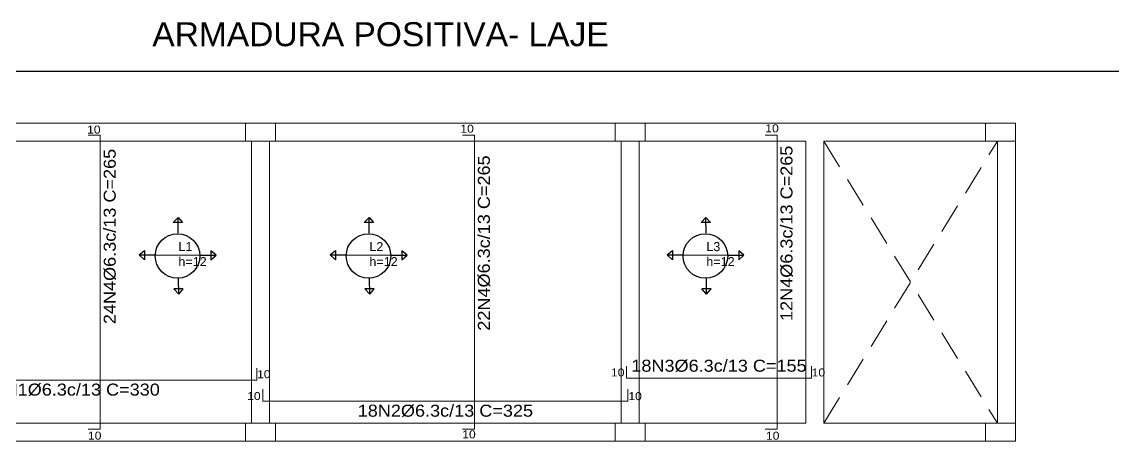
# Model space of a CAD drawing. Header units: centimetres. Extents: x 1386 to 1561, y 365 to 425.
# Drawn here: x 1487.04 to 1505.23, y 381.3 to 388.29 of the extents above; entities that cross this region are included whole.
import ezdxf
from ezdxf.enums import TextEntityAlignment as Align

# ---------------------------------------------------------------- set-up
doc = ezdxf.new("R2010")
doc.units = ezdxf.units.CM
doc.linetypes.add('TRAZO_HUECO', pattern=[0.75, 0.5, -0.25])
for name, color, linetype, lineweight in [('ARM_LONGITUDINAL_Ø6_3', 31, 'Continuous', 9), ('DT-Textos', 7, 'Continuous', 5), ('LJ_SIMB_ABER', 7, 'Continuous', 0), ('MUR_CARAS_HORMIGON', 5, 'Continuous', 9), ('PILAR_BETAO', 2, 'Continuous', 9), ('VIG_FACES', 1, 'Continuous', 9)]:
    doc.layers.add(name, color=color, linetype=linetype, lineweight=lineweight)
doc.layers.add('PDF_Text', color=7, linetype='Continuous')
doc.styles.add('PDF Arial', font='arial.ttf')
doc.styles.get("Standard").update_dxf_attribs({"font": 'arial.ttf'})

msp = doc.modelspace()

# ---------------------------------------------------------------- linework, layer by layer
for p, q in [((1479.067, 387.4691), (1542.1145, 387.4691)), ((1489.2659, 384.4067), (1490.0077, 384.404)), ((1492.449, 384.4067), (1493.1908, 384.404)), ((1498.0647, 384.4067), (1498.8065, 384.404))]:
    msp.add_line(p, q)
at = {"color": 8}
for p, q in [((1489.6477, 384.7675), (1489.6453, 385.0327)), ((1492.8308, 384.7675), (1492.8284, 385.0327)), ((1498.4465, 384.7675), (1498.4441, 385.0327)), ((1489, 384.4067), (1489.087, 384.4808)), ((1489, 384.4067), (1489.087, 384.3272)), ((1489, 384.4067), (1489.2659, 384.4067)), ((1489.087, 384.4808), (1489.087, 384.3272)), ((1490.0077, 384.404), (1490.2788, 384.4033)), ((1492.1831, 384.4067), (1492.2701, 384.4808)), ((1492.1831, 384.4067), (1492.2701, 384.3272)), ((1492.1831, 384.4067), (1492.449, 384.4067)), ((1492.2701, 384.4808), (1492.2701, 384.3272)), ((1493.1908, 384.404), (1493.4619, 384.4033)), ((1497.7988, 384.4067), (1497.8858, 384.4808)), ((1497.7988, 384.4067), (1497.8858, 384.3272)), ((1497.7988, 384.4067), (1498.0647, 384.4067)), ((1497.8858, 384.4808), (1497.8858, 384.3272)), ((1498.8065, 384.404), (1499.0776, 384.4033)), ((1489.657, 383.754), (1489.6545, 384.0192)), ((1492.84, 383.754), (1492.8376, 384.0192)), ((1498.4557, 383.754), (1498.4533, 384.0192)), ((1489.7305, 383.8415), (1489.5769, 383.8405)), ((1489.657, 383.754), (1489.5769, 383.8405)), ((1489.657, 383.754), (1489.7305, 383.8415)), ((1492.9136, 383.8415), (1492.76, 383.8405)), ((1492.84, 383.754), (1492.76, 383.8405)), ((1492.84, 383.754), (1492.9136, 383.8415)), ((1498.5293, 383.8415), (1498.3757, 383.8405)), ((1498.4557, 383.754), (1498.3757, 383.8405)), ((1498.4557, 383.754), (1498.5293, 383.8415))]:
    msp.add_line(p, q, dxfattribs=at)
for points in [[(1489.7199, 384.9463), (1489.5663, 384.9453), (1489.6453, 385.0327)], [(1492.903, 384.9463), (1492.7494, 384.9453), (1492.8284, 385.0327)], [(1498.5187, 384.9463), (1498.3651, 384.9453), (1498.4441, 385.0327)], [(1490.1919, 384.4774), (1490.1919, 384.3238), (1490.2788, 384.4033)], [(1493.3749, 384.4774), (1493.3749, 384.3238), (1493.4619, 384.4033)], [(1498.9906, 384.4774), (1498.9906, 384.3238), (1499.0776, 384.4033)]]:
    msp.add_lwpolyline(points, close=True, dxfattribs=at)
for centre in [(1489.6368, 384.3901), (1492.8198, 384.3901), (1498.4355, 384.3901)]:
    msp.add_circle(centre, 0.3712)
at = {"layer": 'ARM_LONGITUDINAL_Ø6_3'}
for p, q in [((1488.3501, 386.4033), (1488.1501, 386.4033)), ((1494.5858, 386.4033), (1494.3858, 386.4033)), ((1499.6294, 386.4033), (1499.4294, 386.4033)), ((1490.9611, 382.3195), (1490.9611, 382.5195)), ((1497.1211, 382.3517), (1497.1211, 382.5517)), ((1500.2011, 382.3517), (1500.2011, 382.5517)), ((1491.0611, 381.9679), (1491.0611, 382.1679)), ((1497.1411, 381.9679), (1497.1411, 382.1679)), ((1488.3501, 381.5033), (1488.1501, 381.5033)), ((1494.5858, 381.5033), (1494.3858, 381.5033)), ((1499.6294, 381.5033), (1499.4294, 381.5033))]:
    msp.add_line(p, q, dxfattribs=at)
for points in [[(1488.3501, 381.5033), (1488.3501, 386.4033)], [(1494.5858, 381.5033), (1494.5858, 386.4033)], [(1499.6294, 381.5033), (1499.6294, 386.4033)], [(1497.1211, 382.3517), (1500.2011, 382.3517)], [(1484.8011, 382.3195), (1490.9611, 382.3195)], [(1491.0611, 381.9679), (1497.1411, 381.9679)]]:
    msp.add_lwpolyline(points, dxfattribs=at)
at = {"layer": 'LJ_SIMB_ABER', "linetype": 'TRAZO_HUECO'}
for p, q in [((1500.4091, 381.6038), (1503.3011, 386.3033)), ((1500.4091, 386.3033), (1503.3003, 381.6051))]:
    msp.add_line(p, q, dxfattribs=at)
at = {"layer": 'MUR_CARAS_HORMIGON'}
for p, q in [((1485.1011, 386.6033), (1491.0171, 386.6033)), ((1491.0171, 386.6033), (1497.1831, 386.6033)), ((1497.1831, 386.6033), (1500.2591, 386.6033)), ((1500.2591, 386.6033), (1503.1011, 386.6033)), ((1485.1011, 386.3033), (1490.7671, 386.3033)), ((1491.2671, 386.3033), (1496.9331, 386.3033)), ((1497.4331, 386.3033), (1500.1091, 386.3033)), ((1500.1091, 381.6038), (1500.1091, 386.3033)), ((1500.4091, 381.6038), (1500.4091, 386.3033)), ((1500.4091, 386.3033), (1503.1011, 386.3033)), ((1503.3003, 381.6039), (1503.3011, 386.3033)), ((1503.6003, 381.6039), (1503.6011, 386.3033)), ((1485.1011, 381.6034), (1490.8671, 381.6035)), ((1491.1671, 381.6035), (1497.0331, 381.6037)), ((1497.3331, 381.6037), (1500.1091, 381.6038)), ((1500.4091, 381.6038), (1503.1003, 381.6039)), ((1485.1011, 381.3034), (1490.7671, 381.3035)), ((1491.2671, 381.3035), (1496.9331, 381.3037)), ((1497.4331, 381.3037), (1500.2591, 381.3038)), ((1500.2591, 381.3038), (1503.1003, 381.3039))]:
    msp.add_line(p, q, dxfattribs=at)
at = {"layer": 'PILAR_BETAO'}
for points in [[(1490.7671, 386.3028), (1491.2671, 386.3028), (1491.2671, 386.6028), (1490.7671, 386.6028), (1490.7671, 386.3028)], [(1496.9331, 386.3028), (1497.4331, 386.3028), (1497.4331, 386.6028), (1496.9331, 386.6028), (1496.9331, 386.3028)], [(1503.1011, 386.3033), (1503.6011, 386.3033), (1503.6011, 386.6033), (1503.1011, 386.6033), (1503.1011, 386.3033)], [(1490.7671, 381.3033), (1491.2671, 381.3033), (1491.2671, 381.6033), (1490.7671, 381.6033), (1490.7671, 381.3033)], [(1496.9331, 381.3033), (1497.4331, 381.3033), (1497.4331, 381.6033), (1496.9331, 381.6033), (1496.9331, 381.3033)], [(1503.1003, 381.3039), (1503.6003, 381.3039), (1503.6003, 381.6039), (1503.1003, 381.6039), (1503.1003, 381.3039)]]:
    msp.add_lwpolyline(points, close=True, dxfattribs=at)
at = {"layer": 'VIG_FACES'}
for p, q in [((1490.8671, 381.6035), (1490.8671, 386.3028)), ((1491.1671, 381.6035), (1491.1671, 386.3028)), ((1497.0331, 381.6037), (1497.0331, 386.3028)), ((1497.3331, 381.6037), (1497.3331, 386.3028))]:
    msp.add_line(p, q, dxfattribs=at)

# ---------------------------------------------------------------- texts
at = {"layer": 'DT-Textos'}
for s, height, width, p, p2 in [('10', 0.13333, 1.081159, (1488.1302, 386.4292), (1488.3542, 386.4292)), ('10', 0.13333, 1.081159, (1494.351, 386.4442), (1494.575, 386.4442)), ('10', 0.13333, 1.081159, (1499.4338, 386.4503), (1499.6578, 386.4503)), ('10', 0.13333, 1.081159, (1496.8616, 382.3821), (1497.0856, 382.3821)), ('18N3%%c6.3c/13 C=155', 0.2, 1.078028, (1497.2001, 382.461), (1500.1221, 382.461)), ('10', 0.13333, 1.081159, (1500.2056, 382.3821), (1500.4296, 382.3821)), ('10', 0.13333, 1.081159, (1490.9628, 382.353), (1491.1868, 382.353)), ('18N1%%C6.3c/13 C=330', 0.2, 1.078028, (1486.4201, 382.0629), (1489.3421, 382.0629)), ('10', 0.13333, 1.081159, (1490.7978, 381.9891), (1491.0218, 381.9891)), ('10', 0.13333, 1.081159, (1497.1516, 381.9874), (1497.3756, 381.9874)), ('18N2%%C6.3c/13 C=325', 0.2, 1.078028, (1492.6401, 381.7113), (1495.5621, 381.7113)), ('10', 0.13333, 1.081159, (1488.1446, 381.329), (1488.3686, 381.329)), ('10', 0.13333, 1.081159, (1494.3824, 381.3505), (1494.6064, 381.3505)), ('10', 0.13333, 1.081159, (1499.4443, 381.3274), (1499.6683, 381.3274))]:
    msp.add_text(s, height=height, dxfattribs=dict(at, width=width)).set_placement(p, p2, align=Align.FIT)
at = {"layer": 'DT-Textos', "width": 1.078028}
for s, p, p2 in [('24N4%%C6.3c/13 C=265', (1488.6067, 383.2537), (1488.6067, 386.1757)), ('12N4%%C6.3c/13 C=265', (1499.886, 383.3064), (1499.886, 386.2284)), ('22N4%%C6.3c/13 C=265', (1494.8425, 383.1447), (1494.8425, 386.0667))]:
    msp.add_text(s, height=0.2, rotation=90, dxfattribs=at).set_placement(p, p2, align=Align.FIT)
at = {"layer": 'PDF_Text', "attachment_point": 7, "style": 'PDF Arial'}
for s, insert, char_height in [('ARMADURA POSITIVA- LAJE ', (1489.2169, 387.8807), 0.4), ('L1 \\Ph=12', (1489.651, 384.2205), 0.15), ('L2\\Ph=12', (1492.8341, 384.2205), 0.15), ('L3 \\Ph=12', (1498.4498, 384.2205), 0.15)]:
    msp.add_mtext(s, dxfattribs=dict(at, insert=insert, char_height=char_height))

doc.saveas('drawing.dxf')
